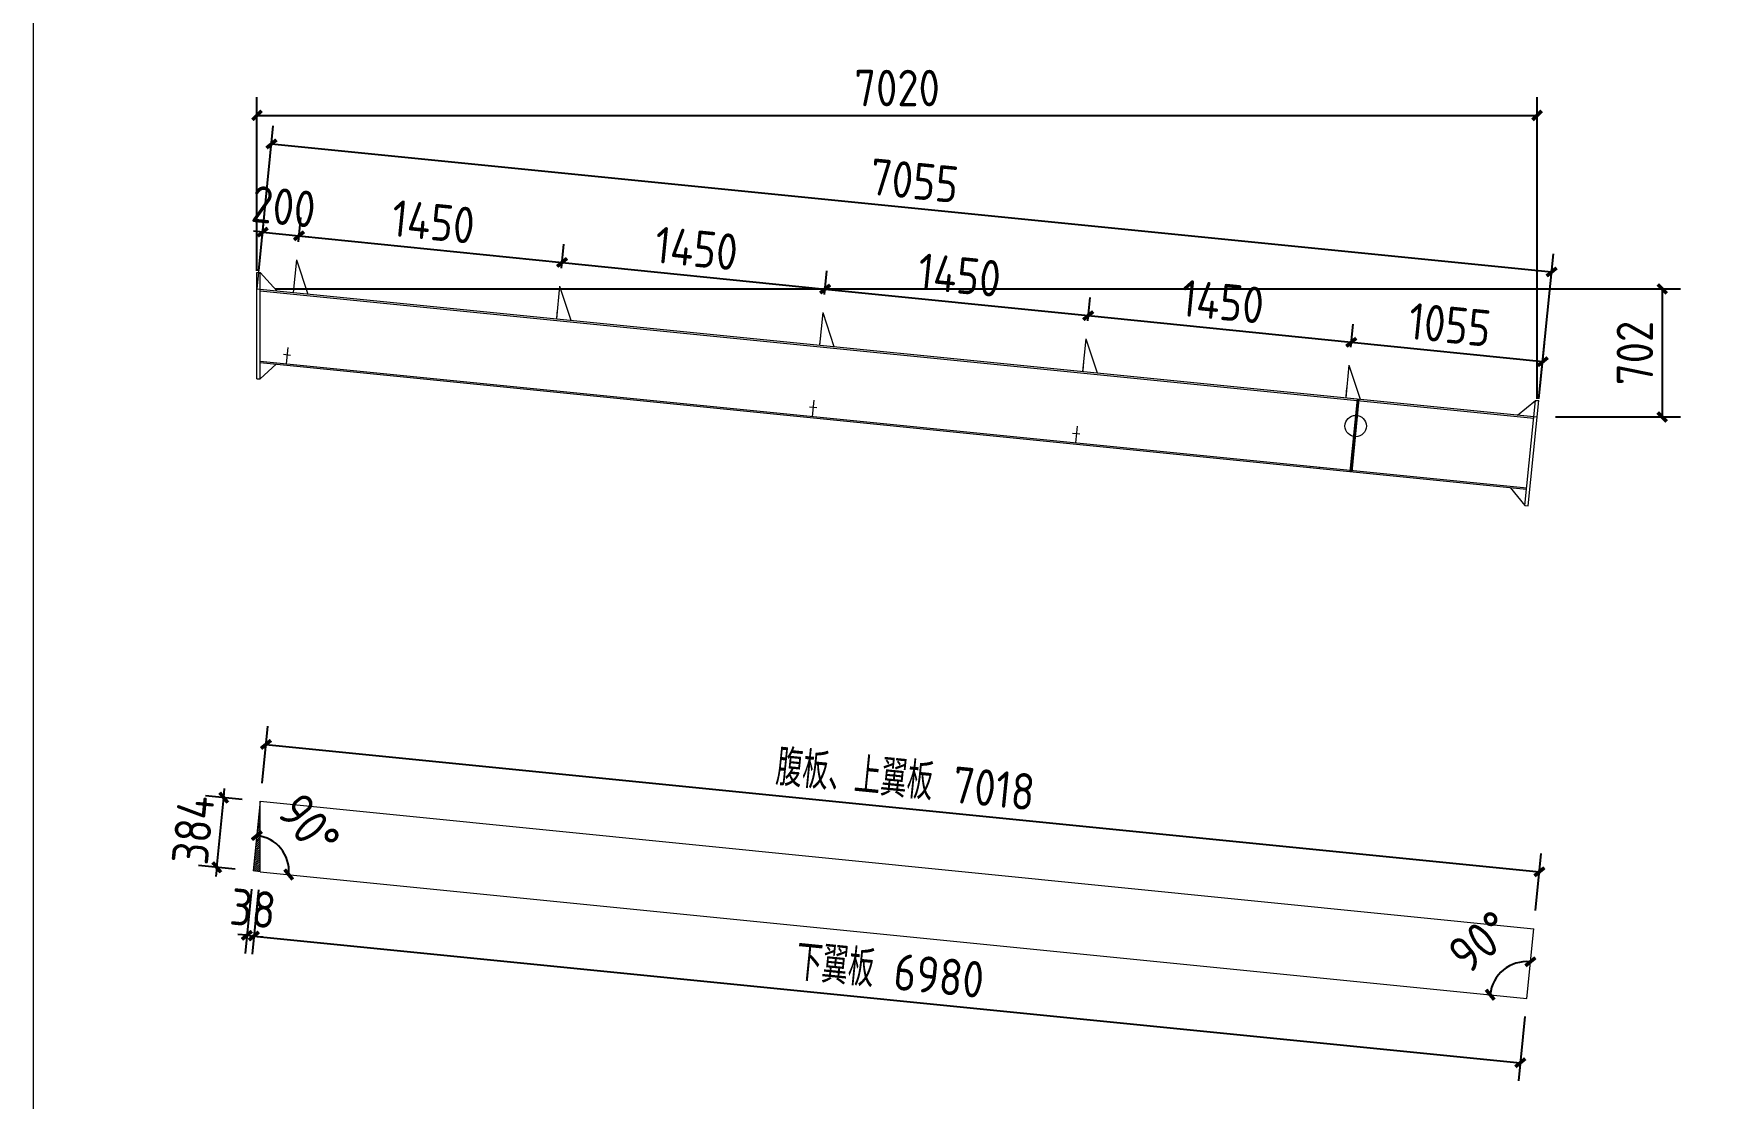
# Model space of a CAD drawing. Extents: x 485428 to 797698, y 56414 to 211814.
# Drawn here: x 718888 to 728068, y 95951 to 101789 of the extents above; entities that cross this region are included whole.
import ezdxf

# ---------------------------------------------------------------- set-up
doc = ezdxf.new("R2010")
doc.units = 0
doc.header["$LTSCALE"] = 1000
doc.header["$MEASUREMENT"] = 0
doc.styles.get("Standard").update_dxf_attribs({"font": 'gbenor.shx', "bigfont": 'gbcbig.shx'})
doc.dimstyles.get("Standard").update_dxf_attribs({"dimscale": 100, "dimtxt": 2, "dimasz": 0.4, "dimexe": 0.5, "dimexo": 1, "dimgap": 0.5, "dimtad": 1, "dimdec": 0, "dimzin": 0, "dimdsep": 46, "dimtxsty": 'Standard', "dimblk": 'ARCHTICK', "dimcen": 0.09, "dimadec": 0, "dimazin": 0, "dimtfac": 1, "dimtdec": 0, "dimtix": 1, "dimtmove": 2, "dimatfit": 3, "dimfxl": 1, "dimtolj": 1, "dimtzin": 0, "dimarcsym": 0})

# ---------------------------------------------------------------- blocks, each defined once
blk = doc.blocks.new('_ArchTick')
at = {"color": 0, "linetype": 'ByBlock', "const_width": 0.4}
blk.add_lwpolyline([(-0.5, -0.5), (0.5, 0.5)], dxfattribs=at)
blk = doc.blocks.new('*D1917')
at = {"color": 3, "lineweight": -2}
for p, q in [((720141.8, 100667.3), (720155.2, 100799.7)), ((720145.1, 100700.2), (720095.4, 100705.3)), ((720340.8, 100647.1), (720354.2, 100779.6)), ((720145.1, 100700.2), (720344.1, 100680.1)), ((720344.1, 100680.1), (720393.9, 100675.1))]:
    blk.add_line(p, q, dxfattribs=at)
at = {"layer": 'Defpoints', "color": 0}
for p in [(720344.1, 100680.1), (720131.7, 100567.8), (720330.7, 100547.6)]:
    blk.add_point(p, dxfattribs=at)
at = {"color": 3, "lineweight": -2, "xscale": 50, "yscale": 50, "zscale": 50}
for p, rotation in [((720145.1, 100700.2), 354.2225783568036), ((720344.1, 100680.1), 174.2225783568036)]:
    blk.add_blockref('_ArchTick', p, dxfattribs=dict(at, rotation=rotation))
at = {"color": 0, "lineweight": 15, "insert": (720259.7, 100839.4), "char_height": 200, "attachment_point": 5, "rotation": 354.22258}
blk.add_mtext('\\A1;200', dxfattribs=at)
blk = doc.blocks.new('*D1918')
at = {"color": 3, "lineweight": -2}
for p, q in [((720340.8, 100647.1), (720354.2, 100779.6)), ((720344.1, 100680.1), (721786.7, 100534.1)), ((721783.6, 100503.1), (721796.8, 100633.6))]:
    blk.add_line(p, q, dxfattribs=at)
at = {"layer": 'Defpoints', "color": 0}
for p in [(720330.7, 100547.6), (721786.7, 100534.1), (721773.5, 100403.6)]:
    blk.add_point(p, dxfattribs=at)
at = {"color": 3, "lineweight": -2, "xscale": 50, "yscale": 50, "zscale": 50}
for p, rotation in [((720344.1, 100680.1), 174.2225783567114), ((721786.7, 100534.1), 354.2225783567114)]:
    blk.add_blockref('_ArchTick', p, dxfattribs=dict(at, rotation=rotation))
at = {"color": 0, "lineweight": 15, "insert": (721080.5, 100756.4), "char_height": 200, "attachment_point": 5, "rotation": 354.22258}
blk.add_mtext('\\A1;1450', dxfattribs=at)
blk = doc.blocks.new('*D1919')
at = {"color": 3, "lineweight": -2}
for p, q in [((721783.6, 100503.1), (721796.8, 100633.6)), ((721786.7, 100534.1), (723229.4, 100388.2)), ((723226.4, 100358.8), (723239.4, 100487.7))]:
    blk.add_line(p, q, dxfattribs=at)
at = {"layer": 'Defpoints', "color": 0}
for p in [(721773.5, 100403.6), (723229.4, 100388.2), (723216.3, 100259.3)]:
    blk.add_point(p, dxfattribs=at)
at = {"color": 3, "lineweight": -2, "xscale": 50, "yscale": 50, "zscale": 50}
for p, rotation in [((721786.7, 100534.1), 174.2225783567114), ((723229.4, 100388.2), 354.2225783567114)]:
    blk.add_blockref('_ArchTick', p, dxfattribs=dict(at, rotation=rotation))
at = {"color": 0, "lineweight": 15, "insert": (722523.2, 100610.4), "char_height": 200, "attachment_point": 5, "rotation": 354.22258}
blk.add_mtext('\\A1;1450', dxfattribs=at)
blk = doc.blocks.new('*D1920')
at = {"color": 3, "lineweight": -2}
for p, q in [((723226.4, 100358.8), (723239.4, 100487.7)), ((723229.4, 100388.2), (724672, 100242.2)), ((724669.2, 100214.5), (724682.1, 100341.7))]:
    blk.add_line(p, q, dxfattribs=at)
at = {"layer": 'Defpoints', "color": 0}
for p in [(723216.3, 100259.3), (724672, 100242.2), (724659.1, 100115)]:
    blk.add_point(p, dxfattribs=at)
at = {"color": 3, "lineweight": -2, "xscale": 50, "yscale": 50, "zscale": 50}
for p, rotation in [((723229.4, 100388.2), 174.2225783567114), ((724672, 100242.2), 354.2225783567114)]:
    blk.add_blockref('_ArchTick', p, dxfattribs=dict(at, rotation=rotation))
at = {"color": 0, "lineweight": 15, "insert": (723965.8, 100464.4), "char_height": 200, "attachment_point": 5, "rotation": 354.22258}
blk.add_mtext('\\A1;1450', dxfattribs=at)
blk = doc.blocks.new('*D1921')
at = {"color": 3, "lineweight": -2}
for p, q in [((724669.2, 100214.5), (724682.1, 100341.7)), ((724672, 100242.2), (726114.6, 100096.3)), ((726112, 100070.3), (726124.7, 100195.8))]:
    blk.add_line(p, q, dxfattribs=at)
at = {"layer": 'Defpoints', "color": 0}
for p in [(724659.1, 100115), (726114.6, 100096.3), (726102, 99970.8)]:
    blk.add_point(p, dxfattribs=at)
at = {"color": 3, "lineweight": -2, "xscale": 50, "yscale": 50, "zscale": 50}
for p, rotation in [((724672, 100242.2), 174.2225783567114), ((726114.6, 100096.3), 354.2225783567114)]:
    blk.add_blockref('_ArchTick', p, dxfattribs=dict(at, rotation=rotation))
at = {"color": 0, "lineweight": 15, "insert": (725408.4, 100318.5), "char_height": 200, "attachment_point": 5, "rotation": 354.22258}
blk.add_mtext('\\A1;1450', dxfattribs=at)
blk = doc.blocks.new('*D1922')
at = {"color": 3, "lineweight": -2}
for p, q in [((726112, 100070.3), (726124.7, 100195.8)), ((726114.6, 100096.3), (727164.4, 99990)), ((727143.8, 99786.2), (727174.5, 100089.5))]:
    blk.add_line(p, q, dxfattribs=at)
at = {"layer": 'Defpoints', "color": 0}
for p in [(726102, 99970.8), (727164.4, 99990), (727133.7, 99686.7)]:
    blk.add_point(p, dxfattribs=at)
at = {"color": 3, "lineweight": -2, "xscale": 50, "yscale": 50, "zscale": 50}
for p, rotation in [((726114.6, 100096.3), 174.2225783567114), ((727164.4, 99990), 354.2225783567114)]:
    blk.add_blockref('_ArchTick', p, dxfattribs=dict(at, rotation=rotation))
at = {"color": 0, "lineweight": 15, "insert": (726654.6, 100192.4), "char_height": 200, "attachment_point": 5, "rotation": 354.22258}
blk.add_mtext('\\A1;1055', dxfattribs=at)
blk = doc.blocks.new('*D1923')
at = {"color": 3, "lineweight": -2}
for p, q in [((720123.8, 100488.2), (720203.3, 101283.2)), ((720193.3, 101183.7), (727213.2, 100481.7)), ((727143.7, 99786.2), (727223.2, 100581.2))]:
    blk.add_line(p, q, dxfattribs=at)
at = {"layer": 'Defpoints', "color": 0}
for p in [(727213.2, 100481.7), (720113.8, 100388.7), (727133.7, 99686.7)]:
    blk.add_point(p, dxfattribs=at)
at = {"color": 3, "lineweight": -2, "xscale": 50, "yscale": 50, "zscale": 50}
for p, rotation in [((720193.3, 101183.7), 174.2894068624965), ((727213.2, 100481.7), 354.2894068624964)]:
    blk.add_blockref('_ArchTick', p, dxfattribs=dict(at, rotation=rotation))
at = {"color": 0, "lineweight": 15, "insert": (723718.2, 100982), "char_height": 200, "attachment_point": 5, "rotation": 354.28941}
blk.add_mtext('\\A1;7055', dxfattribs=at)
blk = doc.blocks.new('*D1901')
at = {"color": 3, "lineweight": -2}
for p, q in [((720213.8, 100388.7), (727919.6, 100388.7)), ((727819.6, 100388.7), (727819.6, 99686.7)), ((727233.7, 99686.7), (727919.6, 99686.7))]:
    blk.add_line(p, q, dxfattribs=at)
at = {"layer": 'Defpoints', "color": 0}
for p in [(720113.8, 100388.7), (727133.7, 99686.7), (727819.6, 99686.7)]:
    blk.add_point(p, dxfattribs=at)
at = {"color": 3, "lineweight": -2, "xscale": 50, "yscale": 50, "zscale": 50}
for p, rotation in [((727819.6, 100388.7), 90), ((727819.6, 99686.7), 270)]:
    blk.add_blockref('_ArchTick', p, dxfattribs=dict(at, rotation=rotation))
at = {"color": 0, "lineweight": 15, "insert": (727669.6, 100037.7), "char_height": 200, "attachment_point": 5, "rotation": 90}
blk.add_mtext('\\A1;702', dxfattribs=at)
blk = doc.blocks.new('*D1902')
at = {"color": 3, "lineweight": -2}
for p, q in [((720113.8, 100488.7), (720113.8, 101440)), ((727133.7, 99786.7), (727133.7, 101440)), ((720113.8, 101340), (727133.7, 101340))]:
    blk.add_line(p, q, dxfattribs=at)
at = {"layer": 'Defpoints', "color": 0}
for p in [(727133.7, 101340), (720113.8, 100388.7), (727133.7, 99686.7)]:
    blk.add_point(p, dxfattribs=at)
at = {"color": 3, "lineweight": -2, "xscale": 50, "yscale": 50, "zscale": 50, "rotation": 180}
blk.add_blockref('_ArchTick', (720113.8, 101340), dxfattribs=at)
at = {"color": 3, "lineweight": -2, "xscale": 50, "yscale": 50, "zscale": 50}
blk.add_blockref('_ArchTick', (727133.7, 101340), dxfattribs=at)
at = {"color": 0, "lineweight": 15, "insert": (723623.8, 101490), "char_height": 200, "attachment_point": 5}
blk.add_mtext('\\A1;7020', dxfattribs=at)
blk = doc.blocks.new('*D1924')
at = {"color": 0, "lineweight": -2}
blk.add_arc((720093.6, 97197.9), 194.9, 354.28941, 84.28941, dxfattribs=at)
at = {"layer": 'Defpoints', "color": 0}
for p in [(720131.8, 97580), (720271.3, 97278), (720093.6, 97197.9), (720131.8, 97194), (727076.8, 96499.5)]:
    blk.add_point(p, dxfattribs=at)
at = {"color": 0, "lineweight": -2, "xscale": 50, "yscale": 50, "zscale": 50}
for p, rotation in [((720113, 97391.8), 174.2894068624921), ((720287.6, 97178.5), 264.2894068624992)]:
    blk.add_blockref('_ArchTick', p, dxfattribs=dict(at, rotation=rotation))
at = {"color": 0, "lineweight": 15, "insert": (720399.3, 97447.9), "char_height": 200, "attachment_point": 5, "rotation": 309.28941}
blk.add_mtext('\\A1;90°', dxfattribs=at)
blk = doc.blocks.new('*D1925')
at = {"color": 3, "lineweight": -2}
for p, q in [((720141.8, 97679.5), (720173, 97991.3)), ((720163, 97891.8), (727146.2, 97193.5)), ((727125, 96981.1), (727156.1, 97293))]:
    blk.add_line(p, q, dxfattribs=at)
at = {"layer": 'Defpoints', "color": 0}
for p in [(720131.8, 97580), (727146.2, 97193.5), (727115, 96881.6)]:
    blk.add_point(p, dxfattribs=at)
at = {"color": 3, "lineweight": -2, "xscale": 50, "yscale": 50, "zscale": 50}
for p, rotation in [((720163, 97891.8), 174.2894068625007), ((727146.2, 97193.5), 354.2894068625007)]:
    blk.add_blockref('_ArchTick', p, dxfattribs=dict(at, rotation=rotation))
at = {"color": 0, "lineweight": 15, "insert": (723670.2, 97698.5), "char_height": 200, "attachment_point": 5, "rotation": 354.28941}
blk.add_mtext('\\A1;腹板、上翼板 7018', dxfattribs=at)
blk = doc.blocks.new('*D1926')
at = {"color": 3, "lineweight": -2}
for p, q in [((720083.7, 97098.4), (720048.4, 96745.7)), ((720121.9, 97094.5), (720086.6, 96741.9)), ((720058.3, 96845.2), (720008.6, 96850.2)), ((720058.3, 96845.2), (720096.5, 96841.4)), ((720096.5, 96841.4), (720146.3, 96836.4))]:
    blk.add_line(p, q, dxfattribs=at)
at = {"layer": 'Defpoints', "color": 0}
for p in [(720093.6, 97197.9), (720131.8, 97194), (720096.5, 96841.4)]:
    blk.add_point(p, dxfattribs=at)
at = {"color": 3, "lineweight": -2, "xscale": 50, "yscale": 50, "zscale": 50}
for p, rotation in [((720058.3, 96845.2), 354.2894068624398), ((720096.5, 96841.4), 174.2894068624399)]:
    blk.add_blockref('_ArchTick', p, dxfattribs=dict(at, rotation=rotation))
at = {"color": 0, "lineweight": 15, "insert": (720092.4, 96992.5), "char_height": 200, "attachment_point": 5, "rotation": 354.28941}
blk.add_mtext('\\A1;38', dxfattribs=at)
blk = doc.blocks.new('*D1927')
at = {"color": 3, "lineweight": -2}
for p, q in [((720121.9, 97094.5), (720086.6, 96741.9)), ((720096.5, 96841.4), (727041.5, 96146.9)), ((727066.8, 96400), (727031.6, 96047.4))]:
    blk.add_line(p, q, dxfattribs=at)
at = {"layer": 'Defpoints', "color": 0}
for p in [(720131.8, 97194), (727076.8, 96499.5), (727041.5, 96146.9)]:
    blk.add_point(p, dxfattribs=at)
at = {"color": 3, "lineweight": -2, "xscale": 50, "yscale": 50, "zscale": 50}
for p, rotation in [((720096.5, 96841.4), 174.2894068624241), ((727041.5, 96146.9), 354.2894068624241)]:
    blk.add_blockref('_ArchTick', p, dxfattribs=dict(at, rotation=rotation))
at = {"color": 0, "lineweight": 15, "insert": (723584.6, 96650), "char_height": 200, "attachment_point": 5, "rotation": 354.28941}
blk.add_mtext('\\A1;下翼板 6980', dxfattribs=at)
blk = doc.blocks.new('*D1928')
at = {"color": 3, "lineweight": -2}
for p, q in [((720032.3, 97589.9), (719831.9, 97609.9)), ((719893.2, 97217.9), (719931.4, 97600)), ((719931.4, 97600), (719936.4, 97649.8)), ((719994.1, 97207.8), (719793.7, 97227.9)), ((719893.2, 97217.9), (719888.2, 97168.2))]:
    blk.add_line(p, q, dxfattribs=at)
at = {"layer": 'Defpoints', "color": 0}
for p in [(719931.4, 97600), (720131.8, 97580), (720093.6, 97197.9)]:
    blk.add_point(p, dxfattribs=at)
at = {"color": 3, "lineweight": -2, "xscale": 50, "yscale": 50, "zscale": 50}
for p, rotation in [((719931.4, 97600), 264.2894068625095), ((719893.2, 97217.9), 84.28940686250944)]:
    blk.add_blockref('_ArchTick', p, dxfattribs=dict(at, rotation=rotation))
at = {"color": 0, "lineweight": 15, "insert": (719763, 97423.9), "char_height": 200, "attachment_point": 5, "rotation": 84.28941}
blk.add_mtext('\\A1;384', dxfattribs=at)
blk = doc.blocks.new('*D3264')
at = {"color": 0, "lineweight": -2}
blk.add_arc((727076.8, 96499.5), 201.6, 84.28941, 174.28941, dxfattribs=at)
at = {"layer": 'Defpoints', "color": 0}
for p in [(720131.8, 97194), (727115, 96881.6), (726993.9, 96683.3), (727076.8, 96499.5), (727076.8, 96499.5)]:
    blk.add_point(p, dxfattribs=at)
at = {"color": 0, "lineweight": -2, "xscale": 50, "yscale": 50, "zscale": 50}
for p, rotation in [((727096.9, 96700.2), 354.2894068624969), ((726876.2, 96519.6), 264.2894068624989)]:
    blk.add_blockref('_ArchTick', p, dxfattribs=dict(at, rotation=rotation))
at = {"color": 0, "lineweight": 15, "insert": (726822.5, 96810.4), "char_height": 200, "attachment_point": 5, "rotation": 39.28941}
blk.add_mtext('\\A1;90°', dxfattribs=at)

msp = doc.modelspace()

# ---------------------------------------------------------------- hatches: boundary and pattern name
at = {"lineweight": 15}
h = msp.add_hatch(dxfattribs=at)
h.set_pattern_fill('ANSI31', color=256, scale=5, style=0)
h.set_pattern_definition([(45, (-1e-08, -52500), (-5.612660076, 5.612660076), [])])
h.paths.add_polyline_path([(720131.8, 97580), (720093.6, 97197.9), (720131.8, 97194)])

# ---------------------------------------------------------------- linework, layer by layer
at = {"color": 2, "lineweight": 15}
for p, q in [((720131.7, 100567.8), (720113.8, 100388.7)), ((720330.7, 100547.6), (720312.6, 100368.6)), ((720330.7, 100547.6), (720392.2, 100360.8)), ((720113.8, 100478.7), (720131.8, 100478.7)), ((720113.8, 99896.7), (720113.8, 100478.7)), ((720131.8, 99896.7), (720131.8, 100478.7)), ((720131.8, 100478.7), (720223.2, 100377.7)), ((721773.5, 100403.6), (721755.4, 100224.5)), ((721773.5, 100403.6), (721835, 100216.8)), ((721760.3, 100273.6), (721755.6, 100226.4)), ((723216.3, 100259.3), (723198.2, 100080.2)), ((723216.3, 100259.3), (723277.8, 100072.5)), ((720282.2, 100068.3), (720273.2, 99978.8)), ((723203.3, 100131), (723198.6, 100083.8)), ((724659.1, 100115), (724641, 99936)), ((724659.1, 100115), (724720.6, 99928.2)), ((720219.6, 99976.1), (720131.8, 99896.7)), ((724646.3, 99988.4), (724641.6, 99941.2)), ((726102, 99970.8), (726083.8, 99791.7)), ((726102, 99970.8), (726163.5, 99783.9)), ((720113.8, 99896.7), (720131.8, 99896.7)), ((726089.2, 99845.8), (726084.5, 99798.6)), ((723167.8, 99779.8), (723158.8, 99690.2)), ((726108.8, 99387.2), (726148.6, 99785.2)), ((726118.8, 99386.2), (726158.6, 99784.2)), ((727026.3, 99697.4), (727124.8, 99778)), ((727067, 99200.9), (727124.8, 99778)), ((727085, 99199.1), (727142.7, 99776.2)), ((727124.8, 99778), (727142.7, 99776.2)), ((724610.6, 99635.5), (724601.6, 99545.9)), ((726986.4, 99299.4), (727067, 99200.9)), ((727067, 99200.9), (727085, 99199.1)), ((720131.8, 97194), (720131.8, 97580))]:
    msp.add_line(p, q, dxfattribs=at)
at = {"lineweight": 15}
for p, q in [((720113.8, 100388.7), (727133.7, 99686.7)), ((720131.8, 100378.8), (727115, 99680.5)), ((720131.8, 99992.9), (727076.8, 99298.4)), ((720131.8, 99984.9), (727076, 99290.5)), ((720258.3, 100030.5), (720298.1, 100026.5)), ((723143.9, 99742), (723183.7, 99738)), ((724586.7, 99597.7), (724626.5, 99593.7)), ((720131.8, 97580), (720093.6, 97197.9)), ((720131.8, 97580), (727115, 96881.6)), ((720131.8, 97194), (720093.6, 97197.9)), ((720131.8, 97194), (727076.8, 96499.5)), ((727076.8, 96499.5), (727115, 96881.6))]:
    msp.add_line(p, q, dxfattribs=at)
at = {"color": 1, "lineweight": 15}
for p, q in [((726113.8, 99386.7), (726153.6, 99784.7)), ((725889.9, 99409.1), (725890.7, 99417)), ((725939.7, 99404.1), (725940.5, 99412.1))]:
    msp.add_line(p, q, dxfattribs=at)
at = {"lineweight": 15}
msp.add_lwpolyline([(718888.1, 102614.2), (733738.1, 102614.2), (733738.1, 92114.2), (718888.1, 92114.2)], close=True, dxfattribs=at)
msp.add_circle((726138.8, 99637), 58.7, dxfattribs=at)

# ---------------------------------------------------------------- dimensions: what is measured, and where the dimension line sits
dim = msp.add_linear_dim(base=(727133.7, 101340), p1=(720113.8, 100388.7), p2=(727133.7, 99686.7), dimstyle='Standard', override={"dimtxt": 2, "dimasz": 0.5, "dimexe": 1, "dimexo": 1, "dimclrd": 3, "dimclre": 3}, dxfattribs=at)
dim.commit()
dim.dimension.update_dxf_attribs({"geometry": '*D1902', "text_midpoint": (723623.8, 101490)})
for p1, p2, distance, picture, middle in [((720113.8, 100388.7), (727133.7, 99686.7), 799, '*D1923', (723718.2, 100982)), ((720131.7, 100567.8), (720330.7, 100547.6), 133.1, '*D1917', (720259.7, 100839.4)), ((720093.6, 97197.9), (720131.8, 97580), 201.4, '*D1928', (719763, 97423.9)), ((720093.6, 97197.9), (720131.8, 97194), -354.4, '*D1926', (720092.4, 96992.5))]:
    dim = msp.add_aligned_dim(p1=p1, p2=p2, distance=distance, dimstyle='Standard', override={"dimtxt": 2, "dimasz": 0.5, "dimexe": 1, "dimexo": 1, "dimclrd": 3, "dimclre": 3}, dxfattribs=at)
    dim.commit()
    dim.dimension.update_dxf_attribs({"geometry": picture, "text_midpoint": middle})
for base, p1, p2, angle, picture, middle in [((721786.7, 100534.1), (720330.7, 100547.6), (721773.5, 100403.6), 174.22258, '*D1918', (721080.5, 100756.4)), ((723229.4, 100388.2), (721773.5, 100403.6), (723216.3, 100259.3), 174.22258, '*D1919', (722523.2, 100610.4)), ((724672, 100242.2), (723216.3, 100259.3), (724659.1, 100115), 174.22258, '*D1920', (723965.8, 100464.4)), ((726114.6, 100096.3), (724659.1, 100115), (726102, 99970.8), 174.22258, '*D1921', (725408.4, 100318.5)), ((727819.6, 99686.7), (720113.8, 100388.7), (727133.7, 99686.7), 90, '*D1901', (727669.6, 100037.7)), ((727164.4, 99990), (726102, 99970.8), (727133.7, 99686.7), 174.22258, '*D1922', (726654.6, 100192.4))]:
    dim = msp.add_linear_dim(base=base, p1=p1, p2=p2, angle=angle, dimstyle='Standard', override={"dimtxt": 2, "dimasz": 0.5, "dimexe": 1, "dimexo": 1, "dimclrd": 3, "dimclre": 3}, dxfattribs=at)
    dim.commit()
    dim.dimension.update_dxf_attribs({"geometry": picture, "text_midpoint": middle})
dim = msp.add_aligned_dim(p1=(720131.8, 97580), p2=(727115, 96881.6), distance=313.4, text='腹板、上翼板 7018', dimstyle='Standard', override={"dimtxt": 2, "dimasz": 0.5, "dimexe": 1, "dimexo": 1, "dimclrd": 3, "dimclre": 3}, dxfattribs=at)
dim.commit()
dim.dimension.update_dxf_attribs({"geometry": '*D1925', "text_midpoint": (723670.2, 97698.5)})
at = {"color": 1, "lineweight": 15}
for base, line2, picture, middle in [((720271.3, 97278), ((720131.8, 97580), (720093.6, 97197.9)), '*D1924', (720399.3, 97447.9)), ((726993.9, 96683.3), ((727076.8, 96499.5), (727115, 96881.6)), '*D3264', (726822.5, 96810.4))]:
    dim = msp.add_angular_dim_2l(base=base, line1=((720131.8, 97194), (727076.8, 96499.5)), line2=line2, dimstyle='Standard', override={"dimtxt": 2, "dimasz": 0.5, "dimgap": 1}, dxfattribs=at)
    dim.commit()
    dim.dimension.update_dxf_attribs({"geometry": picture, "text_midpoint": middle})
at = {"lineweight": 15}
dim = msp.add_linear_dim(base=(727041.5, 96146.9), p1=(720131.8, 97194), p2=(727076.8, 96499.5), angle=174.28941, text='下翼板 6980', dimstyle='Standard', override={"dimtxt": 2, "dimasz": 0.5, "dimexe": 1, "dimexo": 1, "dimclrd": 3, "dimclre": 3}, dxfattribs=at)
dim.commit()
dim.dimension.update_dxf_attribs({"geometry": '*D1927', "text_midpoint": (723584.6, 96650)})

doc.saveas('drawing.dxf')
